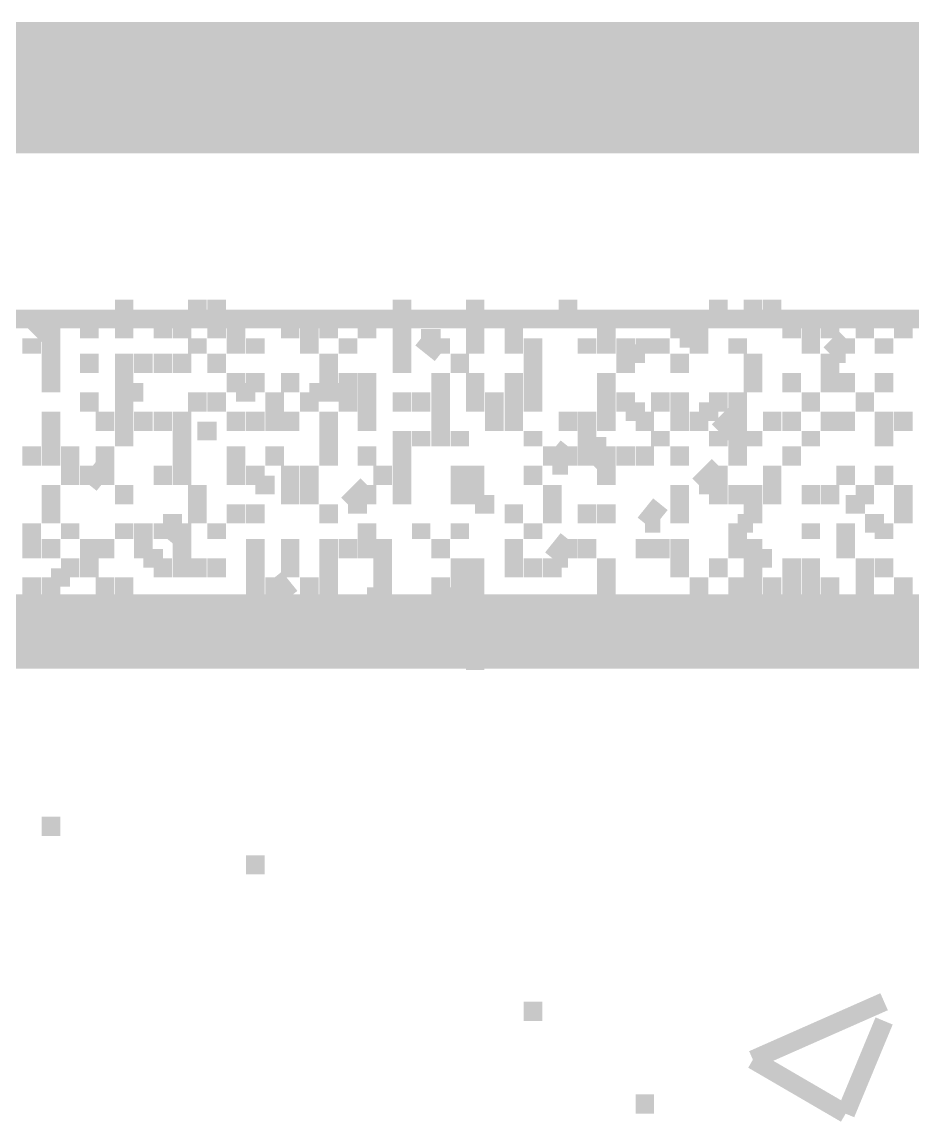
# Model space of a CAD drawing. Header units: millimetres. Extents: x 5 to 350, y 3 to 213.
# Drawn here: x 115.44 to 119.51, y 118.16 to 123.19 of the extents above; entities that cross this region are included whole.
import ezdxf

# ---------------------------------------------------------------- set-up
doc = ezdxf.new("R2010")
doc.units = ezdxf.units.MM
doc.layers.add('H', color=251, linetype='Continuous')
doc.layers.add('P', color=255, linetype='Continuous')

msp = doc.modelspace()

# ---------------------------------------------------------------- hatches: boundary and pattern name
at = {"layer": 'H', "linetype": 'Continuous'}
for points in [[(78.916, 122.59), (124.795, 123.19), (124.795, 122.59), (78.916, 122.59)], [(78.916, 122.59), (79.498, 123.19), (124.795, 123.19), (78.916, 122.59)]]:
    msp.add_hatch(color=256, dxfattribs=at).paths.add_polyline_path(points)

# ---------------------------------------------------------------- linework, layer by layer
at = {"layer": 'P'}
for points, const_width in [([(115.905, 121.832), (115.905, 121.92)], 0.085), ([(116.24, 121.832), (116.24, 121.92)], 0.085), ([(116.328, 121.832), (116.328, 121.92)], 0.085), ([(117.175, 121.832), (117.175, 121.92)], 0.085), ([(117.51, 121.832), (117.51, 121.92)], 0.085), ([(117.934, 121.832), (117.934, 121.92)], 0.085), ([(118.622, 121.832), (118.622, 121.92)], 0.085), ([(118.78, 121.832), (118.78, 121.92)], 0.085), ([(118.868, 121.832), (118.868, 121.92)], 0.085), ([(78.493, 121.832), (126.065, 121.832)], 0.085), ([(115.482, 121.832), (115.57, 121.832)], 0.085), ([(115.482, 121.832), (115.57, 121.744)], 0.085), ([(115.57, 121.744), (115.57, 121.832)], 0.085), ([(115.57, 121.744), (115.57, 121.832)], 0.085), ([(115.746, 121.744), (115.746, 121.832)], 0.085), ([(115.746, 121.744), (115.746, 121.832)], 0.085), ([(115.905, 121.744), (115.905, 121.832)], 0.085), ([(116.082, 121.744), (116.082, 121.832)], 0.085), ([(116.17, 121.744), (116.17, 121.832)], 0.085), ([(116.328, 121.744), (116.328, 121.832)], 0.085), ([(116.417, 121.744), (116.417, 121.832)], 0.085), ([(116.417, 121.744), (116.417, 121.832)], 0.085), ([(116.417, 121.744), (116.417, 121.832)], 0.085), ([(116.664, 121.744), (116.664, 121.832)], 0.085), ([(116.752, 121.744), (116.752, 121.832)], 0.085), ([(116.84, 121.744), (116.84, 121.832)], 0.085), ([(117.016, 121.744), (117.016, 121.832)], 0.085), ([(117.175, 121.744), (117.175, 121.832)], 0.085), ([(117.51, 121.744), (117.51, 121.832)], 0.085), ([(117.687, 121.744), (117.687, 121.832)], 0.085), ([(118.11, 121.744), (118.11, 121.832)], 0.085), ([(118.445, 121.744), (118.533, 121.832)], 0.085), ([(118.445, 121.744), (118.445, 121.832)], 0.085), ([(118.445, 121.744), (118.445, 121.832)], 0.085), ([(118.533, 121.832), (118.622, 121.832)], 0.085), ([(118.533, 121.832), (118.622, 121.832)], 0.085), ([(118.533, 121.744), (118.533, 121.832)], 0.085), ([(118.957, 121.744), (118.957, 121.832)], 0.085), ([(119.045, 121.744), (119.045, 121.832)], 0.085), ([(119.045, 121.744), (119.045, 121.832)], 0.085), ([(119.045, 121.744), (119.045, 121.832)], 0.085), ([(119.133, 121.744), (119.133, 121.832)], 0.085), ([(119.292, 121.744), (119.292, 121.832)], 0.085), ([(119.468, 121.744), (119.468, 121.832)], 0.085), ([(119.468, 121.744), (119.468, 121.832)], 0.085), ([(119.468, 121.744), (119.468, 121.832)], 0.085), ([(115.482, 121.673), (115.482, 121.744)], 0.085), ([(115.57, 121.673), (115.57, 121.744)], 0.085), ([(116.24, 121.673), (116.24, 121.744)], 0.085), ([(116.417, 121.673), (116.417, 121.744)], 0.085), ([(116.505, 121.673), (116.505, 121.744)], 0.085), ([(116.752, 121.673), (116.752, 121.744)], 0.085), ([(116.928, 121.673), (116.928, 121.744)], 0.085), ([(117.175, 121.673), (117.175, 121.744)], 0.085), ([(117.263, 121.744), (117.352, 121.744)], 0.085), ([(117.263, 121.744), (117.352, 121.673)], 0.085), ([(117.352, 121.673), (117.352, 121.744)], 0.085), ([(117.352, 121.673), (117.352, 121.744)], 0.085), ([(117.51, 121.673), (117.51, 121.744)], 0.085), ([(117.687, 121.673), (117.687, 121.744)], 0.085), ([(117.775, 121.673), (117.775, 121.744)], 0.085), ([(117.775, 121.673), (117.775, 121.744)], 0.085), ([(118.022, 121.673), (118.022, 121.744)], 0.085), ([(118.11, 121.673), (118.11, 121.744)], 0.085), ([(118.198, 121.673), (118.198, 121.744)], 0.085), ([(118.198, 121.673), (118.198, 121.744)], 0.085), ([(118.286, 121.673), (118.286, 121.744)], 0.085), ([(118.357, 121.673), (118.357, 121.744)], 0.085), ([(118.445, 121.744), (118.533, 121.744)], 0.085), ([(118.533, 121.673), (118.533, 121.744)], 0.085), ([(118.71, 121.673), (118.71, 121.744)], 0.085), ([(119.045, 121.673), (119.045, 121.744)], 0.085), ([(119.045, 121.673), (119.045, 121.744)], 0.085), ([(119.133, 121.673), (119.204, 121.744)], 0.085), ([(119.204, 121.673), (119.204, 121.744)], 0.085), ([(119.38, 121.673), (119.38, 121.744)], 0.085), ([(119.38, 121.673), (119.38, 121.744)], 0.085), ([(115.57, 121.585), (115.57, 121.673)], 0.085), ([(115.57, 121.585), (115.57, 121.673)], 0.085), ([(115.57, 121.585), (115.57, 121.673)], 0.085), ([(115.57, 121.585), (115.57, 121.673)], 0.085), ([(115.746, 121.585), (115.746, 121.673)], 0.085), ([(115.905, 121.585), (115.905, 121.673)], 0.085), ([(115.905, 121.585), (115.905, 121.673)], 0.085), ([(115.905, 121.585), (115.905, 121.673)], 0.085), ([(115.993, 121.585), (115.993, 121.673)], 0.085), ([(115.993, 121.585), (115.993, 121.673)], 0.085), ([(115.993, 121.585), (115.993, 121.673)], 0.085), ([(115.993, 121.585), (115.993, 121.673)], 0.085), ([(116.082, 121.585), (116.082, 121.673)], 0.085), ([(116.17, 121.585), (116.17, 121.673)], 0.085), ([(116.328, 121.585), (116.328, 121.673)], 0.085), ([(116.84, 121.585), (116.84, 121.673)], 0.085), ([(117.175, 121.585), (117.175, 121.673)], 0.085), ([(117.44, 121.585), (117.44, 121.673)], 0.085), ([(117.775, 121.585), (117.775, 121.673)], 0.085), ([(118.198, 121.673), (118.286, 121.673)], 0.085), ([(118.198, 121.585), (118.198, 121.673)], 0.085), ([(118.445, 121.585), (118.445, 121.673)], 0.085), ([(118.78, 121.585), (118.78, 121.673)], 0.085), ([(119.133, 121.673), (119.204, 121.673)], 0.085), ([(119.133, 121.585), (119.133, 121.673)], 0.085), ([(119.133, 121.585), (119.133, 121.673)], 0.085), ([(119.133, 121.585), (119.133, 121.673)], 0.085), ([(115.57, 121.497), (115.57, 121.585)], 0.085), ([(115.57, 121.497), (115.57, 121.585)], 0.085), ([(115.905, 121.497), (115.905, 121.585)], 0.085), ([(115.905, 121.497), (115.905, 121.585)], 0.085), ([(116.417, 121.497), (116.417, 121.585)], 0.085), ([(116.417, 121.497), (116.417, 121.585)], 0.085), ([(116.505, 121.497), (116.505, 121.585)], 0.085), ([(116.664, 121.497), (116.664, 121.585)], 0.085), ([(116.84, 121.497), (116.84, 121.585)], 0.085), ([(116.928, 121.497), (116.928, 121.585)], 0.085), ([(117.016, 121.497), (117.016, 121.585)], 0.085), ([(117.352, 121.497), (117.352, 121.585)], 0.085), ([(117.352, 121.497), (117.352, 121.585)], 0.085), ([(117.352, 121.497), (117.352, 121.585)], 0.085), ([(117.51, 121.497), (117.51, 121.585)], 0.085), ([(117.687, 121.497), (117.687, 121.585)], 0.085), ([(117.775, 121.497), (117.775, 121.585)], 0.085), ([(118.11, 121.497), (118.11, 121.585)], 0.085), ([(118.78, 121.497), (118.78, 121.585)], 0.085), ([(118.78, 121.497), (118.78, 121.585)], 0.085), ([(118.957, 121.497), (118.957, 121.585)], 0.085), ([(119.133, 121.497), (119.133, 121.585)], 0.085), ([(119.204, 121.497), (119.204, 121.585)], 0.085), ([(119.38, 121.497), (119.38, 121.585)], 0.085), ([(115.746, 121.408), (115.746, 121.497)], 0.085), ([(115.993, 121.497), (115.905, 121.497)], 0.085), ([(115.905, 121.497), (115.993, 121.497)], 0.085), ([(115.905, 121.408), (115.905, 121.497)], 0.085), ([(115.905, 121.408), (115.905, 121.497)], 0.085), ([(116.24, 121.408), (116.24, 121.497)], 0.085), ([(116.24, 121.408), (116.24, 121.497)], 0.085), ([(116.328, 121.408), (116.328, 121.497)], 0.085), ([(116.417, 121.497), (116.505, 121.497)], 0.085), ([(116.593, 121.408), (116.593, 121.497)], 0.085), ([(116.593, 121.408), (116.593, 121.497)], 0.085), ([(116.593, 121.408), (116.593, 121.497)], 0.085), ([(116.593, 121.408), (116.593, 121.497)], 0.085), ([(116.752, 121.497), (116.84, 121.497)], 0.085), ([(116.752, 121.497), (116.84, 121.497)], 0.085), ([(116.752, 121.408), (116.752, 121.497)], 0.085), ([(116.84, 121.497), (116.928, 121.497)], 0.085), ([(116.84, 121.497), (116.928, 121.497)], 0.085), ([(116.928, 121.408), (116.928, 121.497)], 0.085), ([(117.016, 121.408), (117.016, 121.497)], 0.085), ([(117.175, 121.408), (117.175, 121.497)], 0.085), ([(117.263, 121.408), (117.263, 121.497)], 0.085), ([(117.352, 121.408), (117.352, 121.497)], 0.085), ([(117.51, 121.408), (117.51, 121.497)], 0.085), ([(117.598, 121.408), (117.598, 121.497)], 0.085), ([(117.687, 121.497), (117.687, 121.408)], 0.085), ([(117.687, 121.408), (117.687, 121.497)], 0.085), ([(117.775, 121.408), (117.775, 121.497)], 0.085), ([(117.775, 121.408), (117.775, 121.497)], 0.085), ([(117.775, 121.408), (117.775, 121.497)], 0.085), ([(118.11, 121.408), (118.11, 121.497)], 0.085), ([(118.198, 121.408), (118.198, 121.497)], 0.085), ([(118.357, 121.408), (118.357, 121.497)], 0.085), ([(118.445, 121.408), (118.445, 121.497)], 0.085), ([(118.622, 121.408), (118.622, 121.497)], 0.085), ([(118.71, 121.408), (118.71, 121.497)], 0.085), ([(119.045, 121.408), (119.045, 121.497)], 0.085), ([(119.292, 121.408), (119.292, 121.497)], 0.085), ([(115.57, 121.32), (115.57, 121.408)], 0.085), ([(115.817, 121.32), (115.817, 121.408)], 0.085), ([(115.905, 121.32), (115.905, 121.408)], 0.085), ([(115.993, 121.32), (115.993, 121.408)], 0.085), ([(116.082, 121.32), (116.082, 121.408)], 0.085), ([(116.17, 121.32), (116.17, 121.408)], 0.085), ([(116.417, 121.32), (116.417, 121.408)], 0.085), ([(116.505, 121.32), (116.505, 121.408)], 0.085), ([(116.593, 121.32), (116.593, 121.408)], 0.085), ([(116.664, 121.32), (116.664, 121.408)], 0.085), ([(116.84, 121.32), (116.84, 121.408)], 0.085), ([(117.016, 121.32), (117.016, 121.408)], 0.085), ([(117.352, 121.32), (117.352, 121.408)], 0.085), ([(117.598, 121.32), (117.598, 121.408)], 0.085), ([(117.687, 121.32), (117.687, 121.408)], 0.085), ([(117.934, 121.32), (117.934, 121.408)], 0.085), ([(118.022, 121.32), (118.022, 121.408)], 0.085), ([(118.11, 121.32), (118.11, 121.408)], 0.085), ([(118.11, 121.32), (118.11, 121.408)], 0.085), ([(118.198, 121.408), (118.286, 121.408)], 0.085), ([(118.286, 121.408), (118.198, 121.408)], 0.085), ([(118.286, 121.32), (118.286, 121.408)], 0.085), ([(118.445, 121.32), (118.445, 121.408)], 0.085), ([(118.533, 121.408), (118.622, 121.408)], 0.085), ([(118.533, 121.408), (118.622, 121.408)], 0.085), ([(118.533, 121.32), (118.533, 121.408)], 0.085), ([(118.622, 121.32), (118.71, 121.408)], 0.085), ([(118.71, 121.32), (118.71, 121.408)], 0.085), ([(118.868, 121.32), (118.868, 121.408)], 0.085), ([(118.957, 121.32), (118.957, 121.408)], 0.085), ([(119.133, 121.32), (119.133, 121.408)], 0.085), ([(119.133, 121.32), (119.133, 121.408)], 0.085), ([(119.133, 121.32), (119.133, 121.408)], 0.085), ([(119.204, 121.32), (119.204, 121.408)], 0.085), ([(119.38, 121.32), (119.38, 121.408)], 0.085), ([(119.468, 121.32), (119.468, 121.408)], 0.085), ([(119.468, 121.32), (119.468, 121.408)], 0.085), ([(119.468, 121.32), (119.468, 121.408)], 0.085), ([(115.57, 121.25), (115.57, 121.32)], 0.085), ([(115.905, 121.25), (115.905, 121.32)], 0.085), ([(116.17, 121.25), (116.17, 121.32)], 0.085), ([(116.24, 121.32), (116.328, 121.32)], 0.085), ([(116.24, 121.32), (116.328, 121.32)], 0.085), ([(116.24, 121.32), (116.328, 121.32)], 0.085), ([(116.84, 121.25), (116.84, 121.32)], 0.085), ([(117.175, 121.25), (117.175, 121.32)], 0.085), ([(117.175, 121.25), (117.175, 121.32)], 0.085), ([(117.175, 121.25), (117.175, 121.32)], 0.085), ([(117.175, 121.25), (117.175, 121.32)], 0.085), ([(117.263, 121.25), (117.263, 121.32)], 0.085), ([(117.263, 121.25), (117.263, 121.32)], 0.085), ([(117.263, 121.25), (117.263, 121.32)], 0.085), ([(117.352, 121.25), (117.352, 121.32)], 0.085), ([(117.352, 121.25), (117.352, 121.32)], 0.085), ([(117.44, 121.25), (117.44, 121.32)], 0.085), ([(117.775, 121.25), (117.775, 121.32)], 0.085), ([(117.775, 121.25), (117.775, 121.32)], 0.085), ([(118.022, 121.25), (118.022, 121.32)], 0.085), ([(118.357, 121.25), (118.357, 121.32)], 0.085), ([(118.622, 121.32), (118.71, 121.32)], 0.085), ([(118.622, 121.25), (118.622, 121.32)], 0.085), ([(118.622, 121.25), (118.622, 121.32)], 0.085), ([(118.71, 121.25), (118.71, 121.32)], 0.085), ([(118.78, 121.25), (118.78, 121.32)], 0.085), ([(119.045, 121.25), (119.045, 121.32)], 0.085), ([(119.045, 121.25), (119.045, 121.32)], 0.085), ([(119.045, 121.25), (119.045, 121.32)], 0.085), ([(119.38, 121.25), (119.38, 121.32)], 0.085), ([(119.38, 121.25), (119.38, 121.32)], 0.085), ([(115.482, 121.162), (115.482, 121.25)], 0.085), ([(115.57, 121.162), (115.57, 121.25)], 0.085), ([(115.658, 121.162), (115.658, 121.25)], 0.085), ([(115.658, 121.162), (115.658, 121.25)], 0.085), ([(115.658, 121.162), (115.658, 121.25)], 0.085), ([(115.817, 121.162), (115.817, 121.25)], 0.085), ([(116.17, 121.162), (116.17, 121.25)], 0.085), ([(116.417, 121.162), (116.417, 121.25)], 0.085), ([(116.593, 121.162), (116.593, 121.25)], 0.085), ([(116.84, 121.162), (116.84, 121.25)], 0.085), ([(117.016, 121.162), (117.016, 121.25)], 0.085), ([(117.175, 121.162), (117.175, 121.25)], 0.085), ([(117.863, 121.162), (117.934, 121.25)], 0.085), ([(117.863, 121.162), (117.863, 121.25)], 0.085), ([(117.863, 121.162), (117.863, 121.25)], 0.085), ([(117.934, 121.162), (117.934, 121.25)], 0.085), ([(118.022, 121.25), (118.11, 121.25)], 0.085), ([(118.022, 121.25), (118.11, 121.162)], 0.085), ([(118.022, 121.162), (118.022, 121.25)], 0.085), ([(118.11, 121.162), (118.11, 121.25)], 0.085), ([(118.198, 121.162), (118.198, 121.25)], 0.085), ([(118.286, 121.162), (118.286, 121.25)], 0.085), ([(118.445, 121.162), (118.445, 121.25)], 0.085), ([(118.71, 121.162), (118.71, 121.25)], 0.085), ([(118.957, 121.162), (118.957, 121.25)], 0.085), ([(118.957, 121.162), (118.957, 121.25)], 0.085), ([(118.957, 121.162), (118.957, 121.25)], 0.085), ([(115.658, 121.073), (115.658, 121.162)], 0.085), ([(115.746, 121.073), (115.817, 121.162)], 0.085), ([(115.746, 121.073), (115.746, 121.162)], 0.085), ([(115.746, 121.073), (115.746, 121.162)], 0.085), ([(115.817, 121.073), (115.817, 121.162)], 0.085), ([(116.082, 121.073), (116.082, 121.162)], 0.085), ([(116.082, 121.073), (116.082, 121.162)], 0.085), ([(116.082, 121.073), (116.082, 121.162)], 0.085), ([(116.082, 121.073), (116.082, 121.162)], 0.085), ([(116.17, 121.073), (116.17, 121.162)], 0.085), ([(116.417, 121.073), (116.417, 121.162)], 0.085), ([(116.505, 121.073), (116.505, 121.162)], 0.085), ([(116.505, 121.073), (116.505, 121.162)], 0.085), ([(116.664, 121.073), (116.664, 121.162)], 0.085), ([(116.664, 121.073), (116.664, 121.162)], 0.085), ([(116.664, 121.073), (116.664, 121.162)], 0.085), ([(116.664, 121.073), (116.664, 121.162)], 0.085), ([(116.752, 121.073), (116.752, 121.162)], 0.085), ([(117.087, 121.073), (117.087, 121.162)], 0.085), ([(117.175, 121.073), (117.175, 121.162)], 0.085), ([(117.44, 121.073), (117.44, 121.162)], 0.085), ([(117.44, 121.073), (117.44, 121.162)], 0.085), ([(117.51, 121.073), (117.51, 121.162)], 0.085), ([(117.775, 121.073), (117.775, 121.162)], 0.085), ([(117.775, 121.073), (117.775, 121.162)], 0.085), ([(117.863, 121.162), (117.934, 121.162)], 0.085), ([(118.11, 121.073), (118.11, 121.162)], 0.085), ([(118.11, 121.073), (118.11, 121.162)], 0.085), ([(118.533, 121.073), (118.622, 121.162)], 0.085), ([(118.622, 121.073), (118.622, 121.162)], 0.085), ([(118.868, 121.073), (118.868, 121.162)], 0.085), ([(119.204, 121.073), (119.204, 121.162)], 0.085), ([(119.204, 121.073), (119.204, 121.162)], 0.085), ([(119.38, 121.073), (119.38, 121.162)], 0.085), ([(119.38, 121.073), (119.38, 121.162)], 0.085), ([(115.57, 120.985), (115.57, 121.073)], 0.085), ([(115.905, 120.985), (115.905, 121.073)], 0.085), ([(115.905, 120.985), (115.905, 121.073)], 0.085), ([(116.24, 120.985), (116.24, 121.073)], 0.085), ([(116.505, 121.073), (116.593, 121.073)], 0.085), ([(116.593, 121.073), (116.505, 121.073)], 0.085), ([(116.664, 120.985), (116.664, 121.073)], 0.085), ([(116.752, 120.985), (116.752, 121.073)], 0.085), ([(116.928, 120.985), (117.016, 121.073)], 0.085), ([(117.016, 120.985), (117.016, 121.073)], 0.085), ([(117.016, 120.985), (117.016, 121.073)], 0.085), ([(117.175, 120.985), (117.175, 121.073)], 0.085), ([(117.175, 120.985), (117.175, 121.073)], 0.085), ([(117.44, 120.985), (117.44, 121.073)], 0.085), ([(117.44, 120.985), (117.44, 121.073)], 0.085), ([(117.44, 120.985), (117.44, 121.073)], 0.085), ([(117.44, 120.985), (117.44, 121.073)], 0.085), ([(117.51, 120.985), (117.51, 121.073)], 0.085), ([(117.863, 120.985), (117.863, 121.073)], 0.085), ([(117.863, 120.985), (117.863, 121.073)], 0.085), ([(118.445, 120.985), (118.445, 121.073)], 0.085), ([(118.445, 120.985), (118.445, 121.073)], 0.085), ([(118.445, 120.985), (118.445, 121.073)], 0.085), ([(118.445, 120.985), (118.445, 121.073)], 0.085), ([(118.533, 121.073), (118.622, 121.073)], 0.085), ([(118.622, 120.985), (118.622, 121.073)], 0.085), ([(118.71, 120.985), (118.71, 121.073)], 0.085), ([(118.78, 120.985), (118.78, 121.073)], 0.085), ([(118.868, 120.985), (118.868, 121.073)], 0.085), ([(119.045, 120.985), (119.045, 121.073)], 0.085), ([(119.133, 120.985), (119.133, 121.073)], 0.085), ([(119.292, 120.985), (119.292, 121.073)], 0.085), ([(119.468, 120.985), (119.468, 121.073)], 0.085), ([(115.57, 120.897), (115.57, 120.985)], 0.085), ([(116.24, 120.897), (116.24, 120.985)], 0.085), ([(116.417, 120.897), (116.417, 120.985)], 0.085), ([(116.417, 120.897), (116.417, 120.985)], 0.085), ([(116.505, 120.897), (116.505, 120.985)], 0.085), ([(116.84, 120.897), (116.84, 120.985)], 0.085), ([(116.928, 120.985), (117.016, 120.985)], 0.085), ([(117.51, 120.985), (117.598, 120.985)], 0.085), ([(117.51, 120.985), (117.598, 120.985)], 0.085), ([(117.687, 120.897), (117.687, 120.985)], 0.085), ([(117.863, 120.897), (117.863, 120.985)], 0.085), ([(117.863, 120.897), (117.863, 120.985)], 0.085), ([(118.022, 120.897), (118.022, 120.985)], 0.085), ([(118.11, 120.897), (118.11, 120.985)], 0.085), ([(118.11, 120.897), (118.11, 120.985)], 0.085), ([(118.286, 120.897), (118.357, 120.985)], 0.085), ([(118.445, 120.985), (118.445, 120.897)], 0.085), ([(118.445, 120.897), (118.445, 120.985)], 0.085), ([(118.445, 120.897), (118.445, 120.985)], 0.085), ([(118.78, 120.897), (118.78, 120.985)], 0.085), ([(119.204, 120.985), (119.292, 120.985)], 0.085), ([(119.204, 120.985), (119.292, 120.985)], 0.085), ([(119.468, 120.897), (119.468, 120.985)], 0.085), ([(115.482, 120.826), (115.482, 120.897)], 0.085), ([(115.658, 120.826), (115.658, 120.897)], 0.085), ([(115.658, 120.826), (115.658, 120.897)], 0.085), ([(115.905, 120.826), (115.905, 120.897)], 0.085), ([(115.905, 120.826), (115.905, 120.897)], 0.085), ([(115.993, 120.826), (115.993, 120.897)], 0.085), ([(116.082, 120.897), (116.17, 120.897)], 0.085), ([(116.082, 120.897), (116.17, 120.826)], 0.085), ([(116.082, 120.826), (116.082, 120.897)], 0.085), ([(116.17, 120.826), (116.17, 120.897)], 0.085), ([(116.17, 120.826), (116.17, 120.897)], 0.085), ([(116.328, 120.826), (116.328, 120.897)], 0.085), ([(117.016, 120.826), (117.016, 120.897)], 0.085), ([(117.016, 120.826), (117.016, 120.897)], 0.085), ([(117.016, 120.826), (117.016, 120.897)], 0.085), ([(117.016, 120.826), (117.016, 120.897)], 0.085), ([(117.263, 120.826), (117.263, 120.897)], 0.085), ([(117.44, 120.826), (117.44, 120.897)], 0.085), ([(117.44, 120.826), (117.44, 120.897)], 0.085), ([(117.775, 120.826), (117.775, 120.897)], 0.085), ([(117.775, 120.826), (117.775, 120.897)], 0.085), ([(118.286, 120.897), (118.357, 120.897)], 0.085), ([(118.357, 120.897), (118.286, 120.897)], 0.085), ([(118.71, 120.897), (118.78, 120.897)], 0.085), ([(118.71, 120.897), (118.78, 120.897)], 0.085), ([(118.71, 120.826), (118.71, 120.897)], 0.085), ([(119.045, 120.826), (119.045, 120.897)], 0.085), ([(119.045, 120.826), (119.045, 120.897)], 0.085), ([(119.204, 120.826), (119.204, 120.897)], 0.085), ([(119.204, 120.826), (119.204, 120.897)], 0.085), ([(119.204, 120.826), (119.204, 120.897)], 0.085), ([(119.204, 120.826), (119.204, 120.897)], 0.085), ([(119.292, 120.897), (119.38, 120.897)], 0.085), ([(119.292, 120.897), (119.38, 120.897)], 0.085), ([(119.292, 120.897), (119.38, 120.897)], 0.085), ([(119.38, 120.826), (119.38, 120.897)], 0.085), ([(115.482, 120.738), (115.482, 120.826)], 0.085), ([(115.57, 120.738), (115.57, 120.826)], 0.085), ([(115.746, 120.738), (115.746, 120.826)], 0.085), ([(115.817, 120.738), (115.817, 120.826)], 0.085), ([(115.993, 120.738), (115.993, 120.826)], 0.085), ([(115.993, 120.738), (115.993, 120.826)], 0.085), ([(116.17, 120.738), (116.17, 120.826)], 0.085), ([(116.505, 120.738), (116.505, 120.826)], 0.085), ([(116.505, 120.738), (116.505, 120.826)], 0.085), ([(116.664, 120.738), (116.664, 120.826)], 0.085), ([(116.84, 120.738), (116.84, 120.826)], 0.085), ([(116.928, 120.738), (116.928, 120.826)], 0.085), ([(117.016, 120.738), (117.016, 120.826)], 0.085), ([(117.016, 120.738), (117.016, 120.826)], 0.085), ([(117.087, 120.738), (117.087, 120.826)], 0.085), ([(117.352, 120.738), (117.352, 120.826)], 0.085), ([(117.687, 120.738), (117.687, 120.826)], 0.085), ([(117.863, 120.738), (117.934, 120.826)], 0.085), ([(117.934, 120.738), (117.934, 120.826)], 0.085), ([(118.022, 120.738), (118.022, 120.826)], 0.085), ([(118.286, 120.738), (118.286, 120.826)], 0.085), ([(118.357, 120.738), (118.357, 120.826)], 0.085), ([(118.357, 120.738), (118.357, 120.826)], 0.085), ([(118.445, 120.738), (118.445, 120.826)], 0.085), ([(118.71, 120.738), (118.71, 120.826)], 0.085), ([(118.78, 120.738), (118.78, 120.826)], 0.085), ([(119.204, 120.738), (119.204, 120.826)], 0.085), ([(115.658, 120.65), (115.658, 120.738)], 0.085), ([(115.746, 120.65), (115.746, 120.738)], 0.085), ([(115.746, 120.65), (115.746, 120.738)], 0.085), ([(115.746, 120.65), (115.746, 120.738)], 0.085), ([(115.746, 120.65), (115.746, 120.738)], 0.085), ([(115.993, 120.738), (116.082, 120.738)], 0.085), ([(116.082, 120.65), (116.082, 120.738)], 0.085), ([(116.17, 120.65), (116.17, 120.738)], 0.085), ([(116.17, 120.65), (116.17, 120.738)], 0.085), ([(116.17, 120.65), (116.17, 120.738)], 0.085), ([(116.17, 120.65), (116.17, 120.738)], 0.085), ([(116.24, 120.65), (116.24, 120.738)], 0.085), ([(116.328, 120.65), (116.328, 120.738)], 0.085), ([(116.505, 120.65), (116.505, 120.738)], 0.085), ([(116.505, 120.65), (116.505, 120.738)], 0.085), ([(116.664, 120.65), (116.664, 120.738)], 0.085), ([(116.664, 120.65), (116.664, 120.738)], 0.085), ([(116.664, 120.65), (116.664, 120.738)], 0.085), ([(116.664, 120.65), (116.664, 120.738)], 0.085), ([(116.84, 120.65), (116.84, 120.738)], 0.085), ([(117.087, 120.65), (117.087, 120.738)], 0.085), ([(117.44, 120.65), (117.44, 120.738)], 0.085), ([(117.51, 120.65), (117.51, 120.738)], 0.085), ([(117.687, 120.65), (117.687, 120.738)], 0.085), ([(117.775, 120.65), (117.775, 120.738)], 0.085), ([(117.775, 120.65), (117.775, 120.738)], 0.085), ([(117.863, 120.738), (117.934, 120.738)], 0.085), ([(117.863, 120.65), (117.863, 120.738)], 0.085), ([(118.11, 120.65), (118.11, 120.738)], 0.085), ([(118.11, 120.65), (118.11, 120.738)], 0.085), ([(118.445, 120.65), (118.445, 120.738)], 0.085), ([(118.445, 120.65), (118.445, 120.738)], 0.085), ([(118.622, 120.65), (118.622, 120.738)], 0.085), ([(118.78, 120.738), (118.868, 120.738)], 0.085), ([(118.78, 120.65), (118.78, 120.738)], 0.085), ([(118.78, 120.65), (118.78, 120.738)], 0.085), ([(118.957, 120.65), (118.957, 120.738)], 0.085), ([(119.045, 120.65), (119.045, 120.738)], 0.085), ([(119.292, 120.65), (119.292, 120.738)], 0.085), ([(119.292, 120.65), (119.292, 120.738)], 0.085), ([(119.38, 120.65), (119.38, 120.738)], 0.085), ([(115.482, 120.562), (115.482, 120.65)], 0.085), ([(115.57, 120.65), (115.658, 120.65)], 0.085), ([(115.57, 120.65), (115.658, 120.65)], 0.085), ([(115.57, 120.562), (115.57, 120.65)], 0.085), ([(115.817, 120.562), (115.817, 120.65)], 0.085), ([(115.905, 120.562), (115.905, 120.65)], 0.085), ([(116.505, 120.65), (116.505, 120.562)], 0.085), ([(116.505, 120.562), (116.505, 120.65)], 0.085), ([(116.593, 120.562), (116.593, 120.65)], 0.085), ([(116.664, 120.562), (116.593, 120.65)], 0.085), ([(116.752, 120.562), (116.752, 120.65)], 0.085), ([(116.84, 120.562), (116.84, 120.65)], 0.085), ([(117.087, 120.562), (117.087, 120.65)], 0.085), ([(117.087, 120.562), (117.087, 120.65)], 0.085), ([(117.087, 120.562), (117.087, 120.65)], 0.085), ([(117.352, 120.562), (117.352, 120.65)], 0.085), ([(117.352, 120.562), (117.352, 120.65)], 0.085), ([(117.352, 120.562), (117.352, 120.65)], 0.085), ([(117.44, 120.562), (117.44, 120.65)], 0.085), ([(117.44, 120.562), (117.44, 120.65)], 0.085), ([(117.51, 120.562), (117.51, 120.65)], 0.085), ([(118.11, 120.562), (118.11, 120.65)], 0.085), ([(118.533, 120.562), (118.533, 120.65)], 0.085), ([(118.71, 120.562), (118.71, 120.65)], 0.085), ([(118.78, 120.562), (118.78, 120.65)], 0.085), ([(118.868, 120.562), (118.868, 120.65)], 0.085), ([(118.957, 120.562), (118.957, 120.65)], 0.085), ([(119.045, 120.562), (119.045, 120.65)], 0.085), ([(119.133, 120.562), (119.133, 120.65)], 0.085), ([(119.292, 120.562), (119.292, 120.65)], 0.085), ([(119.468, 120.562), (119.468, 120.65)], 0.085), ([(115.57, 120.474), (115.57, 120.562)], 0.085), ([(115.57, 120.474), (115.57, 120.562)], 0.085), ([(115.905, 120.474), (115.905, 120.562)], 0.085), ([(116.082, 120.474), (116.082, 120.562)], 0.085), ([(116.24, 120.474), (116.24, 120.562)], 0.085), ([(116.328, 120.474), (116.328, 120.562)], 0.085), ([(116.505, 120.474), (116.505, 120.562)], 0.085), ([(116.593, 120.562), (116.664, 120.562)], 0.085), ([(116.593, 120.474), (116.593, 120.562)], 0.085), ([(116.84, 120.474), (116.84, 120.562)], 0.085), ([(116.84, 120.474), (116.84, 120.562)], 0.085), ([(117.016, 120.562), (117.087, 120.562)], 0.085), ([(117.016, 120.562), (117.087, 120.562)], 0.085), ([(117.352, 120.562), (117.44, 120.562)], 0.085), ([(117.352, 120.562), (117.44, 120.562)], 0.085), ([(117.51, 120.562), (117.51, 120.474)], 0.085), ([(117.51, 120.474), (117.51, 120.562)], 0.085), ([(117.687, 120.474), (117.687, 120.562)], 0.085), ([(117.934, 120.474), (117.934, 120.562)], 0.085), ([(117.934, 120.474), (117.934, 120.562)], 0.085), ([(117.934, 120.474), (117.934, 120.562)], 0.085), ([(118.022, 120.474), (118.022, 120.562)], 0.085), ([(118.11, 120.474), (118.11, 120.562)], 0.085), ([(118.11, 120.474), (118.11, 120.562)], 0.085), ([(118.286, 120.474), (118.286, 120.562)], 0.085), ([(118.286, 120.474), (118.286, 120.562)], 0.085), ([(118.286, 120.474), (118.286, 120.562)], 0.085), ([(118.286, 120.474), (118.286, 120.562)], 0.085), ([(118.357, 120.474), (118.357, 120.562)], 0.085), ([(118.622, 120.474), (118.622, 120.562)], 0.085), ([(119.204, 120.474), (119.204, 120.562)], 0.085), ([(119.38, 120.474), (119.38, 120.562)], 0.085), ([(78.493, 120.403), (126.065, 120.403)], 0.339), ([(126.065, 120.403), (78.493, 120.403)], 0.339), ([(115.57, 120.403), (115.57, 120.474)], 0.085), ([(115.817, 120.403), (115.817, 120.474)], 0.085), ([(115.905, 120.403), (115.905, 120.474)], 0.085), ([(115.993, 120.403), (115.993, 120.474)], 0.085), ([(115.993, 120.403), (115.993, 120.474)], 0.085), ([(115.993, 120.403), (115.993, 120.474)], 0.085), ([(116.17, 120.403), (116.17, 120.474)], 0.085), ([(117.016, 120.403), (117.016, 120.474)], 0.085), ([(117.175, 120.403), (117.175, 120.474)], 0.085), ([(117.352, 120.403), (117.352, 120.474)], 0.085), ([(117.352, 120.403), (117.352, 120.474)], 0.085), ([(117.44, 120.403), (117.44, 120.474)], 0.085), ([(117.51, 120.403), (117.51, 120.474)], 0.085), ([(117.51, 120.403), (117.51, 120.474)], 0.085), ([(117.775, 120.403), (117.775, 120.474)], 0.085), ([(117.775, 120.403), (117.775, 120.474)], 0.085), ([(117.863, 120.403), (117.863, 120.474)], 0.085), ([(117.934, 120.474), (118.022, 120.474)], 0.085), ([(117.934, 120.474), (118.022, 120.474)], 0.085), ([(118.198, 120.403), (118.198, 120.474)], 0.085), ([(118.286, 120.403), (118.286, 120.474)], 0.085), ([(118.357, 120.474), (118.445, 120.474)], 0.085), ([(118.357, 120.474), (118.445, 120.474)], 0.085), ([(118.445, 120.474), (118.357, 120.474)], 0.085), ([(118.533, 120.403), (118.533, 120.474)], 0.085), ([(118.71, 120.403), (118.71, 120.474)], 0.085), ([(118.78, 120.403), (118.868, 120.474)], 0.085), ([(118.868, 120.403), (118.868, 120.474)], 0.085), ([(118.868, 120.403), (118.868, 120.474)], 0.085), ([(118.868, 120.403), (118.868, 120.474)], 0.085), ([(119.045, 120.403), (119.045, 120.474)], 0.085), ([(119.133, 120.474), (119.204, 120.474)], 0.085), ([(119.133, 120.474), (119.204, 120.474)], 0.085), ([(119.133, 120.403), (119.133, 120.474)], 0.085), ([(119.292, 120.403), (119.292, 120.474)], 0.085), ([(119.292, 120.403), (119.292, 120.474)], 0.085), ([(119.292, 120.403), (119.292, 120.474)], 0.085), ([(116.84, 120.403), (116.928, 120.403)], 0.085), ([(116.84, 120.403), (116.84, 120.315)], 0.085), ([(116.84, 120.315), (116.928, 120.403)], 0.085), ([(117.016, 120.315), (117.087, 120.403)], 0.085), ([(117.51, 120.227), (117.51, 120.403)], 0.085), ([(117.863, 120.315), (117.863, 120.403)], 0.085), ([(118.622, 120.403), (118.71, 120.403)], 0.085), ([(118.622, 120.403), (118.71, 120.403)], 0.085), ([(118.71, 120.315), (118.71, 120.403)], 0.085), ([(118.78, 120.403), (118.868, 120.403)], 0.085), ([(117.016, 120.315), (117.51, 120.315)], 0.085), ([(115.57, 119.468), (115.57, 119.556)], 0.085), ([(116.505, 119.292), (116.505, 119.38)], 0.085), ([(117.775, 118.622), (117.775, 118.71)], 0.085), ([(118.78, 118.445), (119.38, 118.71)], 0.085), ([(119.204, 118.198), (119.38, 118.622)], 0.085), ([(118.78, 118.445), (119.204, 118.198)], 0.085), ([(118.286, 118.198), (118.286, 118.286)], 0.085)]:
    msp.add_lwpolyline(points, dxfattribs=dict(at, const_width=const_width))

doc.saveas('drawing.dxf')
